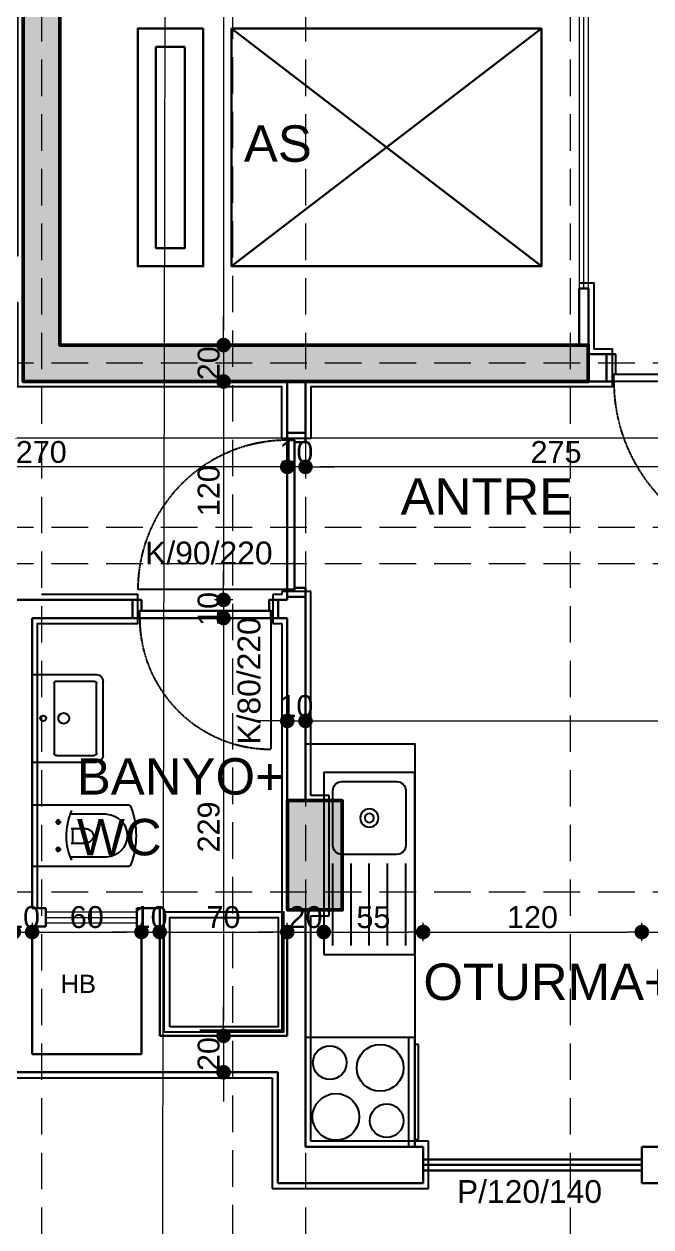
# Model space of a CAD drawing. Header units: millimetres. Extents: x 38129 to 72024, y -56282 to 16512.
# Drawn here: x 48775 to 49119, y -45134 to -44474 of the extents above; entities that cross this region are included whole.
import ezdxf

# ---------------------------------------------------------------- set-up
doc = ezdxf.new("R2010")
doc.units = ezdxf.units.MM
doc.linetypes.add('CENTER2', pattern=[1.125, 0.75, -0.125, 0.125, -0.125])
doc.linetypes.add('HIDDEN', pattern=[0.375, 0.25, -0.125])
for name, color, linetype, lineweight in [('AKS', 55, 'HIDDEN', 0), ('COLUMN4', 3, 'Continuous', 50), ('DIŞÖLÇÜ', 37, 'Continuous', 0), ('DUVAR', 255, 'Continuous', 30), ('KAPI', 4, 'Continuous', 30), ('M', 210, 'Continuous', 30), ('mahal', 7, 'Continuous', 5), ('pencere', 195, 'Continuous', 30), ('pencere+KAPI', 1, 'Continuous', 0), ('TARAMA', 252, 'Continuous', 0), ('ölçü İÇ', 31, 'Continuous', 0)]:
    doc.layers.add(name, color=color, linetype=linetype, lineweight=lineweight)
for name, color, linetype in [('HIDDEN', 1, 'HIDDEN'), ('sıva', 41, 'Continuous'), ('tefriş', 42, 'Continuous')]:
    doc.layers.add(name, color=color, linetype=linetype)
doc.styles.add('icdisolcu_yazi', font='arial.ttf')
doc.styles.get("Standard").update_dxf_attribs({"font": 'arial.ttf'})
doc.styles.add('style1', font='arial.ttf')
doc.dimstyles.new('İç Ölçü', dxfattribs={"dimtxt": 12, "dimasz": 8, "dimexe": 5, "dimexo": 0, "dimgap": 2, "dimtad": 1, "dimdec": 0, "dimzin": 12, "dimdsep": 46, "dimtxsty": 'icdisolcu_yazi', "dimblk": 'DOT', "dimcen": 8, "dimdle": 5, "dimclrd": 256, "dimclre": 256, "dimclrt": 7, "dimadec": 0, "dimazin": 3, "dimtfac": 1, "dimtdec": 0, "dimtix": 1, "dimtmove": 2, "dimatfit": 3, "dimldrblk": 'DOT', "dimfxl": 0, "dimtolj": 1, "dimtzin": 0, "dimlwd": -1, "dimlwe": -1, "dimarcsym": 0})

# ---------------------------------------------------------------- blocks, each defined once
blk = doc.blocks.new('duravit-caro-asma-62')
for p, q in [((-458.1, 117.6), (-259.3, 117.6)), ((-387, 1), (-387.6, -2.9)), ((-386.1, 4.7), (-387, 1)), ((-385, 8.2), (-386.1, 4.7)), ((-383.7, 11.7), (-385, 8.2)), ((-382.1, 15), (-383.7, 11.7)), ((-380.3, 18.1), (-382.1, 15)), ((-378.3, 21.1), (-380.3, 18.1)), ((-376.1, 23.8), (-378.3, 21.1)), ((-373.7, 26.4), (-376.1, 23.8)), ((-371.1, 28.7), (-373.7, 26.4)), ((-368.2, 30.8), (-371.1, 28.7)), ((-365.2, 32.7), (-368.2, 30.8)), ((-362, 34.3), (-365.2, 32.7)), ((-358.6, 35.7), (-362, 34.3)), ((-355, 36.8), (-358.6, 35.7)), ((-351.2, 37.5), (-355, 36.8)), ((-347.3, 38), (-351.2, 37.5)), ((-343.1, 38.2), (-347.3, 38)), ((-344.1, 38.2), (-264.1, 38.2)), ((-271.2, 37.2), (-271.2, -41.8)), ((-388, -6.8), (-388.1, -6.8)), ((-388.1, -6.8), (-388, -10.8)), ((-387.6, -2.9), (-388, -6.8)), ((-388, -10.8), (-387.6, -14.7)), ((-387.6, -14.7), (-386.9, -10.6)), ((-386.9, -10.6), (-386, -14.3)), ((-386, -14.3), (-384.8, -10)), ((-384.8, -10), (-383.4, -13.5)), ((-383.4, -13.5), (-381.8, -16.8)), ((-381.8, -16.8), (-379.9, -20)), ((-379.9, -20), (-377.8, -23.1)), ((-377.8, -23.1), (-375.5, -25.9)), ((-375.5, -25.9), (-372.9, -28.5)), ((-372.9, -28.5), (-370.2, -30.9)), ((-370.2, -30.9), (-367.2, -33.1)), ((-367.2, -33.1), (-364.1, -35.1)), ((-364.1, -35.1), (-360.7, -36.7)), ((-360.7, -36.7), (-357.2, -38.2)), ((-357.2, -38.2), (-353.4, -39.3)), ((-353.4, -39.3), (-349.5, -40.1)), ((-349.5, -40.1), (-345.4, -40.6)), ((-345.4, -40.6), (-341.1, -40.8)), ((-264.1, -41.8), (-340.1, -41.8)), ((-458.1, -117.6), (-260.9, -117.6))]:
    blk.add_line(p, q)
at = {"color": 4, "linetype": 'CENTER2', "ltscale": 30}
for p, q in [((-208.9, 75), (-176.5, 75)), ((-193.4, 90.5), (-193.4, 57.4)), ((-193.4, -90.5), (-193.4, -57.4)), ((-208.9, -75), (-176.5, -75))]:
    blk.add_line(p, q, dxfattribs=at)
blk.add_lwpolyline([(-50, 165, 0.414214), (-55, 170), (-573.2, 170, 0.320013), (-592.1, 156.5, 0.178212), (-592.1, -156.5, 0.320013), (-573.2, -170), (-55, -170, 0.414214), (-50, -165)], format="xyb", close=True)
for centre in [(-193.4, 75), (-193.4, -75)]:
    blk.add_circle(centre, 10)
for centre, radius, start, end in [((-598.4, -3.9), 360.4, 359.66393, 23.20637), ((-454.3, 0), 117.7, 91.83895, 268.16105), ((-541.7, -3.9), 303.7, 334.68731, 359.59491)]:
    blk.add_arc(centre, radius, start, end)
blk = doc.blocks.new('A$C5F901649')
at = {"layer": 'tefriş'}
for p, q in [((0, 0), (0, 29.48)), ((2.97, 11.25), (3, 28.35)), ((3, 32.48), (37, 32.48)), ((4.12, 29.48), (35.88, 29.48)), ((37.03, 11.25), (37, 28.35)), ((40, 0), (40, 29.48)), ((35.91, 10.13), (4.09, 10.13)), ((0, 0), (20, 0)), ((40, 0), (20, 0))]:
    blk.add_line(p, q, dxfattribs=at)
for centre, radius, start, end in [((3, 29.48), 3, 90, 180), ((4.12, 28.35), 1.13, 90, 179.9238), ((35.88, 28.35), 1.13, 0.0762, 90), ((37, 29.48), 3, 0, 90), ((20, 14.45), 2.48, 90, 270), ((20, 14.45), 2.48, 270, 90), ((4.09, 11.25), 1.13, 179.9238, 270), ((35.91, 11.25), 1.13, 270, 0.0762), ((20, 5.05), 1.31, 90, 270), ((20, 5.05), 1.31, 270, 90)]:
    blk.add_arc(centre, radius, start, end, dxfattribs=at)
blk = doc.blocks.new('SINK_100x50')
for p, q in [((95, -10), (50, -10)), ((95, -20), (50, -20)), ((95, -30), (50, -30)), ((95, -40), (50, -40))]:
    blk.add_line(p, q)
blk.add_lwpolyline([(100, -5), (100, -55), (0, -55), (0, -5)], close=True)
blk.add_lwpolyline([(5, -15), (5, -45, 0.414214), (10, -50), (40, -50, 0.414214), (45, -45), (45, -15, 0.414214), (40, -10), (10, -10, 0.414214)], format="xyb", close=True)
blk.add_lwpolyline([(95, -50), (50, -50)])
for radius in [5, 2.5]:
    blk.add_circle((25, -30), radius)
blk = doc.blocks.new('OVEN_60-60')
for p, q in [((60, 0), (0, 0)), ((0, 0), (0, -60)), ((60, -60), (60, 0)), ((0, -56.74), (60, -56.74)), ((0, -60), (60, -60)), ((4, -60), (4, -62)), ((4, -62), (56, -62)), ((56, -62), (56, -60))]:
    blk.add_line(p, q)
for centre, radius in [((16.35, -16.7), 12.84), ((46.12, -13.34), 9.22), ((43.3, -41), 12.84), ((14.22, -44.59), 9.22)]:
    blk.add_circle(centre, radius)
blk = doc.blocks.new('*U8')
for p, q in [((4, 0), (0, 0)), ((76, 0), (80, 0))]:
    blk.add_line(p, q)
blk.add_lwpolyline([(4, 0), (76, 0), (76, -4), (4, -4)], close=True)
for points in [[(0, -9.98), (5, -9.98), (5, -4)], [(80, -9.98), (75, -9.98), (75, -4)]]:
    blk.add_lwpolyline(points)
at = {"layer": 'DUVAR'}
for p, q in [((0, 0), (0, -9.98)), ((80, 0), (80, -9.98))]:
    blk.add_line(p, q, dxfattribs=at)
at = {"layer": 'HIDDEN'}
blk.add_line((4, 0), (4, 72), dxfattribs=at)
blk.add_arc((4, 0), 72, 0, 90, dxfattribs=at)
blk = doc.blocks.new('*U9')
for p, q in [((4, 0), (0, 0)), ((86, 0), (90, 0))]:
    blk.add_line(p, q)
blk.add_lwpolyline([(4, 0), (86, 0), (86, -4), (4, -4)], close=True)
for points in [[(0, -10), (5, -10), (5, -4)], [(90, -10), (85, -10), (85, -4)]]:
    blk.add_lwpolyline(points)
at = {"layer": 'DUVAR'}
for p, q in [((0, 0), (0, -10)), ((90, 0), (90, -10))]:
    blk.add_line(p, q, dxfattribs=at)
at = {"layer": 'HIDDEN'}
blk.add_line((4, 0), (4, 82), dxfattribs=at)
blk.add_arc((4, 0), 82, 360, 90, dxfattribs=at)
blk = doc.blocks.new('_Dot')
at = {"color": 0, "lineweight": -2}
blk.add_line((-0.5, 0), (-1, 0), dxfattribs=at)
at = {"color": 0, "lineweight": 30, "const_width": 0.5}
blk.add_lwpolyline([(-0.25, 0, 1), (0.25, 0, 1)], format="xyb", close=True, dxfattribs=at)
blk = doc.blocks.new('*D1047')
at = {"layer": 'Defpoints', "color": 0, "lineweight": 120, "transparency": 16777216}
for p in [(48884.03, -44250.43), (48884.03, -44650.43), (48884.04, -44650.43)]:
    blk.add_point(p, dxfattribs=at)
at = {"layer": 'ölçü İÇ', "transparency": 16777216}
for p, q in [((48884.03, -44250.43), (48889.03, -44250.43)), ((48884.04, -44650.43), (48879.03, -44650.43))]:
    blk.add_line(p, q, dxfattribs=at)
at = {"layer": 'ölçü İÇ', "linetype": 'Continuous', "transparency": 16777216}
blk.add_line((48884.03, -44258.43), (48884.03, -44642.43), dxfattribs=at)
at = {"layer": 'ölçü İÇ', "transparency": 16777216, "xscale": 8, "yscale": 8, "zscale": 8}
for p, rotation in [((48884.03, -44250.43), 90), ((48884.03, -44650.43), 270)]:
    blk.add_blockref('_Dot', p, dxfattribs=dict(at, rotation=rotation))
at = {"layer": 'ölçü İÇ', "color": 7, "transparency": 16777216, "insert": (48875.91, -44450.43), "char_height": 12, "attachment_point": 5, "rotation": 90, "style": 'icdisolcu_yazi'}
blk.add_mtext('\\A1;400', dxfattribs=at)
blk = doc.blocks.new('*D1048')
at = {"layer": 'Defpoints', "color": 0, "lineweight": 120, "transparency": 16777216}
for p in [(48884.04, -44650.43), (48884.04, -44670.43), (48884.04, -44670.43)]:
    blk.add_point(p, dxfattribs=at)
at = {"layer": 'ölçü İÇ', "linetype": 'Continuous', "transparency": 16777216}
for p, q in [((48884.04, -44642.43), (48884.04, -44634.43)), ((48884.04, -44650.43), (48884.04, -44670.43)), ((48884.04, -44678.43), (48884.04, -44686.43))]:
    blk.add_line(p, q, dxfattribs=at)
at = {"layer": 'ölçü İÇ', "transparency": 16777216}
for p, q in [((48884.04, -44650.43), (48889.04, -44650.43)), ((48884.04, -44670.43), (48889.04, -44670.43))]:
    blk.add_line(p, q, dxfattribs=at)
at = {"layer": 'ölçü İÇ', "transparency": 16777216, "xscale": 8, "yscale": 8, "zscale": 8}
for p, rotation in [((48884.04, -44650.43), 270), ((48884.04, -44670.43), 90)]:
    blk.add_blockref('_Dot', p, dxfattribs=dict(at, rotation=rotation))
at = {"layer": 'ölçü İÇ', "color": 7, "transparency": 16777216, "insert": (48875.92, -44660.43), "char_height": 12, "attachment_point": 5, "rotation": 90, "style": 'icdisolcu_yazi'}
blk.add_mtext('\\A1;20', dxfattribs=at)
blk = doc.blocks.new('*D1049')
at = {"layer": 'Defpoints', "color": 0, "lineweight": 120, "transparency": 16777216}
for p in [(48884.04, -44670.43), (48884.04, -44790.29), (48914, -44790.29)]:
    blk.add_point(p, dxfattribs=at)
at = {"layer": 'ölçü İÇ', "transparency": 16777216}
for p, q in [((48884.04, -44670.43), (48889.04, -44670.43)), ((48889.04, -44790.29), (48879.04, -44790.29))]:
    blk.add_line(p, q, dxfattribs=at)
at = {"layer": 'ölçü İÇ', "linetype": 'Continuous', "transparency": 16777216}
blk.add_line((48884.04, -44678.43), (48884.04, -44782.29), dxfattribs=at)
at = {"layer": 'ölçü İÇ', "transparency": 16777216, "xscale": 8, "yscale": 8, "zscale": 8}
for p, rotation in [((48884.04, -44670.43), 90), ((48884.04, -44790.29), 270)]:
    blk.add_blockref('_Dot', p, dxfattribs=dict(at, rotation=rotation))
at = {"layer": 'ölçü İÇ', "color": 7, "transparency": 16777216, "insert": (48875.92, -44730.36), "char_height": 12, "attachment_point": 5, "rotation": 90, "style": 'icdisolcu_yazi'}
blk.add_mtext('\\A1;120', dxfattribs=at)
blk = doc.blocks.new('*D1050')
at = {"layer": 'Defpoints', "color": 0, "lineweight": 120, "transparency": 16777216}
for p in [(48914, -44790.29), (48884.04, -44800.26), (48914, -44800.26)]:
    blk.add_point(p, dxfattribs=at)
at = {"layer": 'ölçü İÇ', "linetype": 'Continuous', "transparency": 16777216}
for p, q in [((48884.04, -44782.29), (48884.04, -44774.29)), ((48884.04, -44790.29), (48884.04, -44800.26)), ((48884.04, -44808.26), (48884.04, -44816.26))]:
    blk.add_line(p, q, dxfattribs=at)
at = {"layer": 'ölçü İÇ', "transparency": 16777216}
for p, q in [((48889.04, -44790.29), (48879.04, -44790.29)), ((48889.04, -44800.26), (48879.04, -44800.26))]:
    blk.add_line(p, q, dxfattribs=at)
at = {"layer": 'ölçü İÇ', "transparency": 16777216, "xscale": 8, "yscale": 8, "zscale": 8}
for p, rotation in [((48884.04, -44790.29), 270), ((48884.04, -44800.26), 90)]:
    blk.add_blockref('_Dot', p, dxfattribs=dict(at, rotation=rotation))
at = {"layer": 'ölçü İÇ', "color": 7, "transparency": 16777216, "insert": (48875.92, -44795.27), "char_height": 12, "attachment_point": 5, "rotation": 90, "style": 'icdisolcu_yazi'}
blk.add_mtext('\\A1;10', dxfattribs=at)
blk = doc.blocks.new('*D1051')
at = {"layer": 'Defpoints', "color": 0, "lineweight": 120, "transparency": 16777216}
for p in [(48914, -44800.26), (48884.04, -45029.6), (48884.04, -45029.6)]:
    blk.add_point(p, dxfattribs=at)
at = {"layer": 'ölçü İÇ', "transparency": 16777216}
for p, q in [((48889.04, -44800.26), (48879.04, -44800.26)), ((48884.04, -45029.6), (48889.04, -45029.6))]:
    blk.add_line(p, q, dxfattribs=at)
at = {"layer": 'ölçü İÇ', "linetype": 'Continuous', "transparency": 16777216}
blk.add_line((48884.04, -44808.26), (48884.04, -45021.6), dxfattribs=at)
at = {"layer": 'ölçü İÇ', "transparency": 16777216, "xscale": 8, "yscale": 8, "zscale": 8}
for p, rotation in [((48884.04, -44800.26), 90), ((48884.04, -45029.6), 270)]:
    blk.add_blockref('_Dot', p, dxfattribs=dict(at, rotation=rotation))
at = {"layer": 'ölçü İÇ', "color": 7, "transparency": 16777216, "insert": (48875.92, -44914.93), "char_height": 12, "attachment_point": 5, "rotation": 90, "style": 'icdisolcu_yazi'}
blk.add_mtext('\\A1;229', dxfattribs=at)
blk = doc.blocks.new('*D1052')
at = {"layer": 'Defpoints', "color": 0, "lineweight": 120, "transparency": 16777216}
for p in [(48884.04, -45029.6), (48884.04, -45049.6), (48884.04, -45049.6)]:
    blk.add_point(p, dxfattribs=at)
at = {"layer": 'ölçü İÇ', "linetype": 'Continuous', "transparency": 16777216}
for p, q in [((48884.04, -45021.6), (48884.04, -45013.6)), ((48884.04, -45029.6), (48884.04, -45049.6)), ((48884.04, -45057.6), (48884.04, -45065.6))]:
    blk.add_line(p, q, dxfattribs=at)
at = {"layer": 'ölçü İÇ', "transparency": 16777216}
for p, q in [((48884.04, -45029.6), (48889.04, -45029.6)), ((48884.04, -45049.6), (48889.04, -45049.6))]:
    blk.add_line(p, q, dxfattribs=at)
at = {"layer": 'ölçü İÇ', "transparency": 16777216, "xscale": 8, "yscale": 8, "zscale": 8}
for p, rotation in [((48884.04, -45029.6), 270), ((48884.04, -45049.6), 90)]:
    blk.add_blockref('_Dot', p, dxfattribs=dict(at, rotation=rotation))
at = {"layer": 'ölçü İÇ', "color": 7, "transparency": 16777216, "insert": (48875.92, -45039.6), "char_height": 12, "attachment_point": 5, "rotation": 90, "style": 'icdisolcu_yazi'}
blk.add_mtext('\\A1;20', dxfattribs=at)
blk = doc.blocks.new('*D1061')
at = {"layer": 'Defpoints', "color": 0, "lineweight": 120, "transparency": 16777216}
for p in [(48779, -44955.2), (48769, -44972.61), (48779, -44972.61)]:
    blk.add_point(p, dxfattribs=at)
at = {"layer": 'ölçü İÇ', "transparency": 16777216}
for p, q in [((48779, -44967.61), (48779, -44977.61)), ((48769, -44972.61), (48769, -44977.61))]:
    blk.add_line(p, q, dxfattribs=at)
at = {"layer": 'ölçü İÇ', "linetype": 'Continuous', "transparency": 16777216}
for p, q in [((48761, -44972.61), (48753, -44972.61)), ((48769, -44972.61), (48779, -44972.61)), ((48787, -44972.61), (48795, -44972.61))]:
    blk.add_line(p, q, dxfattribs=at)
at = {"layer": 'ölçü İÇ', "transparency": 16777216, "xscale": 8, "yscale": 8, "zscale": 8}
blk.add_blockref('_Dot', (48769, -44972.61), dxfattribs=at)
at = {"layer": 'ölçü İÇ', "transparency": 16777216, "xscale": 8, "yscale": 8, "zscale": 8, "rotation": 180}
blk.add_blockref('_Dot', (48779, -44972.61), dxfattribs=at)
at = {"layer": 'ölçü İÇ', "color": 7, "transparency": 16777216, "insert": (48774, -44964.48), "char_height": 12, "attachment_point": 5, "style": 'icdisolcu_yazi'}
blk.add_mtext('\\A1;10', dxfattribs=at)
blk = doc.blocks.new('*D1062')
at = {"layer": 'Defpoints', "color": 0, "lineweight": 120, "transparency": 16777216}
for p in [(48919, -44970.75), (48939, -44972.61), (48939, -44972.61)]:
    blk.add_point(p, dxfattribs=at)
at = {"layer": 'ölçü İÇ', "transparency": 16777216}
for p, q in [((48939, -44972.61), (48939, -44967.61)), ((48919, -44970.75), (48919, -44977.61))]:
    blk.add_line(p, q, dxfattribs=at)
at = {"layer": 'ölçü İÇ', "linetype": 'Continuous', "transparency": 16777216}
for p, q in [((48911, -44972.61), (48903, -44972.61)), ((48919, -44972.61), (48939, -44972.61)), ((48947, -44972.61), (48955, -44972.61))]:
    blk.add_line(p, q, dxfattribs=at)
at = {"layer": 'ölçü İÇ', "transparency": 16777216, "xscale": 8, "yscale": 8, "zscale": 8}
blk.add_blockref('_Dot', (48919, -44972.61), dxfattribs=at)
at = {"layer": 'ölçü İÇ', "transparency": 16777216, "xscale": 8, "yscale": 8, "zscale": 8, "rotation": 180}
blk.add_blockref('_Dot', (48939, -44972.61), dxfattribs=at)
at = {"layer": 'ölçü İÇ', "color": 7, "transparency": 16777216, "insert": (48929, -44964.48), "char_height": 12, "attachment_point": 5, "style": 'icdisolcu_yazi'}
blk.add_mtext('\\A1;20', dxfattribs=at)
blk = doc.blocks.new('*D1063')
at = {"layer": 'Defpoints', "color": 0, "lineweight": 120, "transparency": 16777216}
for p in [(48939, -44972.61), (48993.56, -44972.61), (48993.56, -45090.43)]:
    blk.add_point(p, dxfattribs=at)
at = {"layer": 'ölçü İÇ', "transparency": 16777216}
for p, q in [((48939, -44972.61), (48939, -44967.61)), ((48993.56, -44977.61), (48993.56, -44967.61))]:
    blk.add_line(p, q, dxfattribs=at)
at = {"layer": 'ölçü İÇ', "linetype": 'Continuous', "transparency": 16777216}
blk.add_line((48947, -44972.61), (48985.56, -44972.61), dxfattribs=at)
at = {"layer": 'ölçü İÇ', "transparency": 16777216, "xscale": 8, "yscale": 8, "zscale": 8, "rotation": 180}
blk.add_blockref('_Dot', (48939, -44972.61), dxfattribs=at)
at = {"layer": 'ölçü İÇ', "transparency": 16777216, "xscale": 8, "yscale": 8, "zscale": 8}
blk.add_blockref('_Dot', (48993.56, -44972.61), dxfattribs=at)
at = {"layer": 'ölçü İÇ', "color": 7, "transparency": 16777216, "insert": (48966.28, -44964.51), "char_height": 12, "attachment_point": 5, "style": 'icdisolcu_yazi'}
blk.add_mtext('\\A1;55', dxfattribs=at)
blk = doc.blocks.new('*D1064')
at = {"layer": 'Defpoints', "color": 0, "lineweight": 120, "transparency": 16777216}
for p in [(49113.56, -44972.61), (48993.56, -45090.43), (49113.56, -45090.43)]:
    blk.add_point(p, dxfattribs=at)
at = {"layer": 'ölçü İÇ', "transparency": 16777216}
for p, q in [((48993.56, -44977.61), (48993.56, -44967.61)), ((49113.56, -44977.61), (49113.56, -44967.61))]:
    blk.add_line(p, q, dxfattribs=at)
at = {"layer": 'ölçü İÇ', "linetype": 'Continuous', "transparency": 16777216}
blk.add_line((49001.56, -44972.61), (49105.56, -44972.61), dxfattribs=at)
at = {"layer": 'ölçü İÇ', "transparency": 16777216, "xscale": 8, "yscale": 8, "zscale": 8, "rotation": 180}
blk.add_blockref('_Dot', (48993.56, -44972.61), dxfattribs=at)
at = {"layer": 'ölçü İÇ', "transparency": 16777216, "xscale": 8, "yscale": 8, "zscale": 8}
blk.add_blockref('_Dot', (49113.56, -44972.61), dxfattribs=at)
at = {"layer": 'ölçü İÇ', "color": 7, "transparency": 16777216, "insert": (49053.56, -44964.48), "char_height": 12, "attachment_point": 5, "style": 'icdisolcu_yazi'}
blk.add_mtext('\\A1;120', dxfattribs=at)
blk = doc.blocks.new('*D1065')
at = {"layer": 'Defpoints', "color": 0, "lineweight": 120, "transparency": 16777216}
for p in [(49429.17, -44972.61), (49429.17, -45080.43), (49113.56, -45090.43)]:
    blk.add_point(p, dxfattribs=at)
at = {"layer": 'ölçü İÇ', "transparency": 16777216}
for p, q in [((49113.56, -44977.61), (49113.56, -44967.61)), ((49429.17, -44977.61), (49429.17, -44967.61))]:
    blk.add_line(p, q, dxfattribs=at)
at = {"layer": 'ölçü İÇ', "linetype": 'Continuous', "transparency": 16777216}
blk.add_line((49121.56, -44972.61), (49421.17, -44972.61), dxfattribs=at)
at = {"layer": 'ölçü İÇ', "transparency": 16777216, "xscale": 8, "yscale": 8, "zscale": 8, "rotation": 180}
blk.add_blockref('_Dot', (49113.56, -44972.61), dxfattribs=at)
at = {"layer": 'ölçü İÇ', "transparency": 16777216, "xscale": 8, "yscale": 8, "zscale": 8}
blk.add_blockref('_Dot', (49429.17, -44972.61), dxfattribs=at)
at = {"layer": 'ölçü İÇ', "color": 7, "transparency": 16777216, "insert": (49271.37, -44964.48), "char_height": 12, "attachment_point": 5, "style": 'icdisolcu_yazi'}
blk.add_mtext('\\A1;316', dxfattribs=at)
blk = doc.blocks.new('*D1066')
at = {"layer": 'Defpoints', "color": 0, "lineweight": 120, "transparency": 16777216}
for p in [(48919, -44856.73), (48929, -44856.73), (48929, -44856.73)]:
    blk.add_point(p, dxfattribs=at)
at = {"layer": 'ölçü İÇ', "linetype": 'Continuous', "transparency": 16777216}
for p, q in [((48911, -44856.73), (48903, -44856.73)), ((48919, -44856.73), (48929, -44856.73)), ((48937, -44856.73), (48945, -44856.73))]:
    blk.add_line(p, q, dxfattribs=at)
at = {"layer": 'ölçü İÇ', "transparency": 16777216}
for p, q in [((48919, -44856.73), (48919, -44851.73)), ((48929, -44856.73), (48929, -44851.73))]:
    blk.add_line(p, q, dxfattribs=at)
at = {"layer": 'ölçü İÇ', "transparency": 16777216, "xscale": 8, "yscale": 8, "zscale": 8}
blk.add_blockref('_Dot', (48919, -44856.73), dxfattribs=at)
at = {"layer": 'ölçü İÇ', "transparency": 16777216, "xscale": 8, "yscale": 8, "zscale": 8, "rotation": 180}
blk.add_blockref('_Dot', (48929, -44856.73), dxfattribs=at)
at = {"layer": 'ölçü İÇ', "color": 7, "transparency": 16777216, "insert": (48924, -44848.6), "char_height": 12, "attachment_point": 5, "style": 'icdisolcu_yazi'}
blk.add_mtext('\\A1;10', dxfattribs=at)
blk = doc.blocks.new('*D1067')
at = {"layer": 'Defpoints', "color": 0, "lineweight": 120, "transparency": 16777216}
for p in [(48929, -44856.73), (49429.17, -44856.73), (49429.17, -44905.74)]:
    blk.add_point(p, dxfattribs=at)
at = {"layer": 'ölçü İÇ', "transparency": 16777216}
for p, q in [((48929, -44856.73), (48929, -44851.73)), ((49429.17, -44861.73), (49429.17, -44851.73))]:
    blk.add_line(p, q, dxfattribs=at)
at = {"layer": 'ölçü İÇ', "linetype": 'Continuous', "transparency": 16777216}
blk.add_line((48937, -44856.73), (49421.17, -44856.73), dxfattribs=at)
at = {"layer": 'ölçü İÇ', "transparency": 16777216, "xscale": 8, "yscale": 8, "zscale": 8, "rotation": 180}
blk.add_blockref('_Dot', (48929, -44856.73), dxfattribs=at)
at = {"layer": 'ölçü İÇ', "transparency": 16777216, "xscale": 8, "yscale": 8, "zscale": 8}
blk.add_blockref('_Dot', (49429.17, -44856.73), dxfattribs=at)
at = {"layer": 'ölçü İÇ', "color": 7, "transparency": 16777216, "insert": (49179.09, -44848.6), "char_height": 12, "attachment_point": 5, "style": 'icdisolcu_yazi'}
blk.add_mtext('\\A1;500', dxfattribs=at)
blk = doc.blocks.new('*D1070')
at = {"layer": 'Defpoints', "color": 0, "lineweight": 120, "transparency": 16777216}
for p in [(48929, -44698.65), (48929, -44717.31), (49204, -44717.31)]:
    blk.add_point(p, dxfattribs=at)
at = {"layer": 'ölçü İÇ', "transparency": 16777216}
for p, q in [((48929, -44712.31), (48929, -44722.31)), ((49204, -44717.31), (49204, -44722.31))]:
    blk.add_line(p, q, dxfattribs=at)
at = {"layer": 'ölçü İÇ', "linetype": 'Continuous', "transparency": 16777216}
blk.add_line((49196, -44717.31), (48937, -44717.31), dxfattribs=at)
at = {"layer": 'ölçü İÇ', "transparency": 16777216, "xscale": 8, "yscale": 8, "zscale": 8, "rotation": 180}
blk.add_blockref('_Dot', (48929, -44717.31), dxfattribs=at)
at = {"layer": 'ölçü İÇ', "transparency": 16777216, "xscale": 8, "yscale": 8, "zscale": 8}
blk.add_blockref('_Dot', (49204, -44717.31), dxfattribs=at)
at = {"layer": 'ölçü İÇ', "color": 7, "transparency": 16777216, "insert": (49066.5, -44709.18), "char_height": 12, "attachment_point": 5, "style": 'icdisolcu_yazi'}
blk.add_mtext('\\A1;275', dxfattribs=at)
blk = doc.blocks.new('*D1071')
at = {"layer": 'Defpoints', "color": 0, "lineweight": 120, "transparency": 16777216}
for p in [(48919, -44698.65), (48929, -44698.65), (48919, -44717.31)]:
    blk.add_point(p, dxfattribs=at)
at = {"layer": 'ölçü İÇ', "transparency": 16777216}
for p, q in [((48919, -44712.31), (48919, -44722.31)), ((48929, -44712.31), (48929, -44722.31))]:
    blk.add_line(p, q, dxfattribs=at)
at = {"layer": 'ölçü İÇ', "linetype": 'Continuous', "transparency": 16777216}
for p, q in [((48911, -44717.31), (48903, -44717.31)), ((48929, -44717.31), (48919, -44717.31)), ((48937, -44717.31), (48945, -44717.31))]:
    blk.add_line(p, q, dxfattribs=at)
at = {"layer": 'ölçü İÇ', "transparency": 16777216, "xscale": 8, "yscale": 8, "zscale": 8}
blk.add_blockref('_Dot', (48919, -44717.31), dxfattribs=at)
at = {"layer": 'ölçü İÇ', "transparency": 16777216, "xscale": 8, "yscale": 8, "zscale": 8, "rotation": 180}
blk.add_blockref('_Dot', (48929, -44717.31), dxfattribs=at)
at = {"layer": 'ölçü İÇ', "color": 7, "transparency": 16777216, "insert": (48924, -44709.18), "char_height": 12, "attachment_point": 5, "style": 'icdisolcu_yazi'}
blk.add_mtext('\\A1;10', dxfattribs=at)
blk = doc.blocks.new('*D1072')
at = {"layer": 'Defpoints', "color": 0, "lineweight": 120, "transparency": 16777216}
for p in [(48919, -44698.65), (48648.99, -44717.31), (48648.99, -44729.29)]:
    blk.add_point(p, dxfattribs=at)
at = {"layer": 'ölçü İÇ', "transparency": 16777216}
for p, q in [((48648.99, -44722.31), (48648.99, -44712.31)), ((48919, -44712.31), (48919, -44722.31))]:
    blk.add_line(p, q, dxfattribs=at)
at = {"layer": 'ölçü İÇ', "linetype": 'Continuous', "transparency": 16777216}
blk.add_line((48911, -44717.31), (48656.99, -44717.31), dxfattribs=at)
at = {"layer": 'ölçü İÇ', "transparency": 16777216, "xscale": 8, "yscale": 8, "zscale": 8, "rotation": 180}
blk.add_blockref('_Dot', (48648.99, -44717.31), dxfattribs=at)
at = {"layer": 'ölçü İÇ', "transparency": 16777216, "xscale": 8, "yscale": 8, "zscale": 8}
blk.add_blockref('_Dot', (48919, -44717.31), dxfattribs=at)
at = {"layer": 'ölçü İÇ', "color": 7, "transparency": 16777216, "insert": (48784, -44709.18), "char_height": 12, "attachment_point": 5, "style": 'icdisolcu_yazi'}
blk.add_mtext('\\A1;270', dxfattribs=at)
blk = doc.blocks.new('*D1367')
at = {"layer": 'Defpoints', "color": 0, "lineweight": 120, "transparency": 16777216}
for p in [(48779, -44955.2), (48839, -44972.61), (48839, -44977.16)]:
    blk.add_point(p, dxfattribs=at)
at = {"layer": 'ölçü İÇ', "transparency": 16777216}
for p, q in [((48779, -44967.61), (48779, -44977.61)), ((48839, -44977.16), (48839, -44967.61))]:
    blk.add_line(p, q, dxfattribs=at)
at = {"layer": 'ölçü İÇ', "linetype": 'Continuous', "transparency": 16777216}
blk.add_line((48787, -44972.61), (48831, -44972.61), dxfattribs=at)
at = {"layer": 'ölçü İÇ', "transparency": 16777216, "xscale": 8, "yscale": 8, "zscale": 8, "rotation": 180}
blk.add_blockref('_Dot', (48779, -44972.61), dxfattribs=at)
at = {"layer": 'ölçü İÇ', "transparency": 16777216, "xscale": 8, "yscale": 8, "zscale": 8}
blk.add_blockref('_Dot', (48839, -44972.61), dxfattribs=at)
at = {"layer": 'ölçü İÇ', "color": 7, "transparency": 16777216, "insert": (48809, -44964.48), "char_height": 12, "attachment_point": 5, "style": 'icdisolcu_yazi'}
blk.add_mtext('\\A1;60', dxfattribs=at)
blk = doc.blocks.new('*D1368')
at = {"layer": 'Defpoints', "color": 0, "lineweight": 120, "transparency": 16777216}
for p in [(48849, -44972.61), (48839, -44977.16), (48849, -44977.16)]:
    blk.add_point(p, dxfattribs=at)
at = {"layer": 'ölçü İÇ', "transparency": 16777216}
for p, q in [((48839, -44977.16), (48839, -44967.61)), ((48849, -44977.16), (48849, -44967.61))]:
    blk.add_line(p, q, dxfattribs=at)
at = {"layer": 'ölçü İÇ', "linetype": 'Continuous', "transparency": 16777216}
for p, q in [((48831, -44972.61), (48823, -44972.61)), ((48839, -44972.61), (48849, -44972.61)), ((48857, -44972.61), (48865, -44972.61))]:
    blk.add_line(p, q, dxfattribs=at)
at = {"layer": 'ölçü İÇ', "transparency": 16777216, "xscale": 8, "yscale": 8, "zscale": 8}
blk.add_blockref('_Dot', (48839, -44972.61), dxfattribs=at)
at = {"layer": 'ölçü İÇ', "transparency": 16777216, "xscale": 8, "yscale": 8, "zscale": 8, "rotation": 180}
blk.add_blockref('_Dot', (48849, -44972.61), dxfattribs=at)
at = {"layer": 'ölçü İÇ', "color": 7, "transparency": 16777216, "insert": (48844, -44964.48), "char_height": 12, "attachment_point": 5, "style": 'icdisolcu_yazi'}
blk.add_mtext('\\A1;10', dxfattribs=at)
blk = doc.blocks.new('*D1369')
at = {"layer": 'Defpoints', "color": 0, "lineweight": 120, "transparency": 16777216}
for p in [(48919, -44972.61), (48849, -44977.16), (48919, -44977.61)]:
    blk.add_point(p, dxfattribs=at)
at = {"layer": 'ölçü İÇ', "transparency": 16777216}
for p, q in [((48849, -44977.16), (48849, -44967.61)), ((48919, -44977.61), (48919, -44967.61))]:
    blk.add_line(p, q, dxfattribs=at)
at = {"layer": 'ölçü İÇ', "linetype": 'Continuous', "transparency": 16777216}
blk.add_line((48857, -44972.61), (48911, -44972.61), dxfattribs=at)
at = {"layer": 'ölçü İÇ', "transparency": 16777216, "xscale": 8, "yscale": 8, "zscale": 8, "rotation": 180}
blk.add_blockref('_Dot', (48849, -44972.61), dxfattribs=at)
at = {"layer": 'ölçü İÇ', "transparency": 16777216, "xscale": 8, "yscale": 8, "zscale": 8}
blk.add_blockref('_Dot', (48919, -44972.61), dxfattribs=at)
at = {"layer": 'ölçü İÇ', "color": 7, "transparency": 16777216, "insert": (48884, -44964.48), "char_height": 12, "attachment_point": 5, "style": 'icdisolcu_yazi'}
blk.add_mtext('\\A1;70', dxfattribs=at)
blk = doc.blocks.new('wertertw')
at = {"layer": 'TARAMA', "lineweight": -3}
h = blk.add_hatch(dxfattribs=at)
h.set_pattern_fill('ANSI33', color=256, scale=2.5, style=0)
h.set_pattern_definition([(45, (-86643.698, -32547.66), (-11.2253202, 11.2253202), []), (45, (-86632.472, -32547.66), (-11.2253202, 11.2253202), [7.9375, -3.96875])])
h.paths.add_polyline_path([(-616.25, 351.94), (-616.25, -88.06), (-306.25, -88.06), (-306.25, -68.06), (-596.25, -68.06), (-596.25, 331.94), (-306.25, 331.94), (-306.25, 351.94)])
h.paths.add_polyline_path([(38.75, -338.06), (78.75, -338.06), (78.75, -378.06), (38.75, -378.06)])
h.paths.add_polyline_path([(-471.25, -318.06), (-441.25, -318.06), (-441.25, -378.06), (-471.25, -378.06)])
h.paths.add_polyline_path([(-961.25, -318.06), (-931.25, -318.06), (-931.25, -378.06), (-961.25, -378.06)])
h.paths.add_polyline_path([(343.75, -163.06), (413.75, -163.06), (413.75, -198.06), (343.75, -198.06)])
h.paths.add_polyline_path([(8.75, -163.06), (78.75, -163.06), (78.75, -198.06), (8.75, -198.06)])
h.paths.add_polyline_path([(-1036.25, -148.06), (-906.25, -148.06), (-906.25, -178.06), (-1036.25, -178.06)])
h.paths.add_polyline_path([(-976.25, 256.94), (-916.25, 256.94), (-916.25, 226.94), (-976.25, 226.94)])
h.paths.add_polyline_path([(343.75, 459.44), (413.75, 459.44), (413.75, 424.44), (343.75, 424.44)])
h.paths.add_polyline_path([(8.75, 459.44), (78.75, 459.44), (78.75, 424.44), (8.75, 424.44)])
h.paths.add_polyline_path([(-616.25, 531.94), (-306.25, 531.94), (-306.25, 511.94), (-616.25, 511.94)])
h.paths.add_polyline_path([(-976.25, 656.94), (-916.25, 656.94), (-916.25, 626.94), (-976.25, 626.94)])
h.paths.add_polyline_path([(-616.25, 971.94), (-306.25, 971.94), (-306.25, 951.94), (-616.25, 951.94)])
h.paths.add_polyline_path([(343.75, 1081.94), (413.75, 1081.94), (413.75, 1046.94), (343.75, 1046.94)])
h.paths.add_polyline_path([(8.75, 1081.94), (78.75, 1081.94), (78.75, 1046.94), (8.75, 1046.94)])
h.paths.add_polyline_path([(-1036.25, 1061.94), (-906.25, 1061.94), (-906.25, 1031.94), (-1036.25, 1031.94)])
h.paths.add_polyline_path([(-931.25, 1286.94), (-901.25, 1286.94), (-901.25, 1226.94), (-931.25, 1226.94)])
h.paths.add_polyline_path([(68.75, 1332.04), (108.75, 1332.04), (108.75, 1292.04), (68.75, 1292.04)])
h.paths.add_polyline_path([(-511.25, 1332.04), (-481.25, 1332.04), (-481.25, 1252.04), (-511.25, 1252.04)])
at = {"layer": 'COLUMN4', "color": 3}
for points in [[(-616.25, 351.94), (-616.25, -88.06), (-306.25, -88.06), (-306.25, -68.06), (-596.25, -68.06), (-596.25, 331.94), (-306.25, 331.94), (-306.25, 351.94)], [(-471.25, -318.06), (-441.25, -318.06), (-441.25, -378.06), (-471.25, -378.06)]]:
    blk.add_lwpolyline(points, close=True, dxfattribs=at)

msp = doc.modelspace()

# ---------------------------------------------------------------- linework, layer by layer
msp.add_line((49098.2, -44670.43), (49094.2, -44670.43))
msp.add_lwpolyline([(49094.2, -44655.43), (49099.2, -44655.43), (49099.2, -44666.43)])
msp.add_lwpolyline([(49190.2, -44670.43), (49098.2, -44670.43), (49098.2, -44666.43), (49190.2, -44666.43)], close=True)
at = {"layer": 'AKS', "ltscale": 80}
for p, q in [((48889, -42902.39), (48889, -45279.02)), ((48784.15, -42903.74), (48784.15, -45280.38)), ((48929, -42903.74), (48929, -45280.38)), ((49074.2, -42903.74), (49074.2, -45280.38)), ((50129.67, -44660.43), (48049.48, -44660.43)), ((50129.67, -44750.6), (48049.48, -44750.6)), ((50129.67, -44770.44), (48049.48, -44770.44)), ((50129.67, -44950.75), (48049.48, -44950.75))]:
    msp.add_line(p, q, dxfattribs=at)
at = {"layer": 'DIŞÖLÇÜ'}
for p, q in [((48786.5, -44961.6), (48836.5, -44961.6)), ((48811.5, -44969.6), (48811.5, -44959.6)), ((48786.5, -44964.6), (48836.5, -44964.6)), ((48786.5, -44967.6), (48836.5, -44967.6))]:
    msp.add_line(p, q, dxfattribs=at)
at = {"layer": 'DUVAR'}
for p, q in [((49079.14, -44619.29), (49084.14, -44619.29)), ((49079.21, -44650.43), (49079.21, -44619.29)), ((49079.21, -44619.29), (49084.21, -44619.29)), ((49084.21, -44619.29), (49084.21, -44655.43)), ((49084.2, -44655.43), (49099.2, -44655.43)), ((49094.2, -44670.43), (49094.2, -44655.43)), ((48919, -44698.65), (48919, -44670.43)), ((48929, -44698.65), (48929, -44670.43)), ((49084.2, -44670.43), (49098.2, -44670.43)), ((48919, -44698.65), (48929, -44698.65)), ((48751, -44790.29), (48839, -44790.29)), ((48909, -44790.29), (48919, -44790.29)), ((48919, -44790.29), (48919, -44788.65)), ((48919, -44788.65), (48929, -44788.65)), ((48929, -44817.32), (48929, -44788.65)), ((48779, -44800.26), (48838, -44800.26)), ((48779, -44800.26), (48779, -44959.6)), ((48909, -44800.26), (48919, -44800.26)), ((48919, -44800.26), (48919, -44938.21)), ((48929, -44809.29), (48929, -44900.43)), ((48786.5, -44959.6), (48779, -44959.6)), ((48786.5, -44969.6), (48786.5, -44959.6)), ((48849, -44959.6), (48836.5, -44959.6)), ((48836.5, -44969.6), (48836.5, -44959.6)), ((48849, -45029.6), (48849, -44959.6)), ((48929, -44960.75), (48929, -45090.43)), ((48779, -44969.6), (48779, -45039.6)), ((48786.5, -44969.6), (48779, -44969.6)), ((48839, -44969.6), (48836.5, -44969.6)), ((48839, -45039.6), (48839, -44969.6)), ((48919, -44970.75), (48919, -45029.6)), ((48849.06, -45029.6), (48919, -45029.6)), ((48779, -45039.6), (48824, -45039.6)), ((48779, -45039.6), (48839, -45039.6)), ((48913.79, -45110.42), (48913.79, -45049.6)), ((48993.56, -45110.42), (48993.56, -45090.43)), ((49113.56, -45110.42), (49113.56, -45090.43)), ((48993.56, -45110.42), (48913.79, -45110.42)), ((49178.75, -45110.42), (49113.56, -45110.42))]:
    msp.add_line(p, q, dxfattribs=at)
for points in [[(48769, -45049.6), (48913.79, -45049.6)], [(48993.56, -45090.43), (48929, -45090.43)], [(49429.17, -45090.43), (49113.56, -45090.43)]]:
    msp.add_lwpolyline(points, dxfattribs=at)
at = {"layer": 'HIDDEN'}
msp.add_arc((49190.2, -44670.43), 92, 180, 270, dxfattribs=at)
at = {"layer": 'KAPI', "lineweight": 15}
for p, q in [((49079.1, -44469.29), (49079.1, -44619.29)), ((49081.6, -44469.29), (49081.6, -44619.29)), ((49084.1, -44469.29), (49084.1, -44619.29))]:
    msp.add_line(p, q, dxfattribs=at)
at = {"layer": 'M'}
for p, q in [((48888.45, -44476.73), (49058.47, -44607.17)), ((48888.45, -44607.17), (49058.47, -44476.73))]:
    msp.add_line(p, q, dxfattribs=at)
for points in [[(48872.87, -44476.73), (48836.95, -44476.73), (48836.95, -44607.17), (48872.87, -44607.17)], [(48888.45, -44476.73), (49058.47, -44476.73), (49058.47, -44607.17), (48888.45, -44607.17)], [(48862.87, -44486.73), (48846.95, -44486.73), (48846.95, -44597.17), (48862.87, -44597.17)]]:
    msp.add_lwpolyline(points, close=True, dxfattribs=at)
at = {"layer": 'pencere'}
for p, q in [((49113.56, -45097.42), (48993.56, -45097.42)), ((49113.56, -45100.42), (48993.56, -45100.42)), ((49113.56, -45103.42), (48993.56, -45103.42))]:
    msp.add_line(p, q, dxfattribs=at)
at = {"layer": 'pencere+KAPI', "linetype": 'HIDDEN'}
for p, q in [((48854.83, -42952.22), (48850.1, -45333.87)), ((50097.86, -44701.51), (48109.43, -44701.51))]:
    msp.add_line(p, q, dxfattribs=at)
at = {"layer": 'sıva'}
for p, q in [((48916, -44787.29), (48911, -44787.29)), ((48911, -44787.29), (48911, -44803.26)), ((48916, -44785.65), (48916, -44787.29)), ((48932, -44785.65), (48916, -44785.65)), ((48932, -44814.32), (48932, -44785.65)), ((48911, -44803.26), (48916, -44803.26)), ((48916, -44803.26), (48915.97, -45026.6)), ((48932, -44897.75), (48932, -44809.29)), ((48942, -44897.75), (48932, -44897.75)), ((48942, -44963.75), (48942, -44897.75)), ((48932, -45087.43), (48932, -44963.75)), ((48932, -44963.75), (48942, -44963.75)), ((48915.97, -45026.6), (48871, -45026.6)), ((48871, -45052.6), (48910.79, -45052.6)), ((48910.79, -45052.6), (48910.79, -45113.42)), ((48996.56, -45087.43), (48932, -45087.43)), ((48996.56, -45113.42), (48996.56, -45087.43)), ((48910.79, -45113.42), (48996.56, -45113.42))]:
    msp.add_line(p, q, dxfattribs=at)
for points in [[(49079.21, -44616.29), (49087.21, -44616.29), (49087.2, -44652.43), (49097.2, -44652.43), (49097.2, -44673.43), (48932, -44673.43), (48932, -44701.65), (48916, -44701.65), (48916, -44673.43), (48771.15, -44673.43), (48771.15, -44627.29), (48651.99, -44627.29), (48651.99, -44642.29), (48635.99, -44642.29), (48635.99, -44627.29), (48600.99, -44627.29), (48600.99, -44581.29), (48626.99, -44581.29), (48626.99, -44601.29), (48771.15, -44601.29), (48771.15, -44347.6)], [(48782, -44959.6), (48782, -44803.26), (48837, -44803.26), (48837, -44787.29), (48784.15, -44787.27)], [(48766, -45052.6), (48871, -45052.6)]]:
    msp.add_lwpolyline(points, dxfattribs=at)
at = {"layer": 'tefriş'}
msp.add_lwpolyline([(48929, -44869.29), (48989, -44869.29), (48989, -45090.43)], dxfattribs=at)
for points in [[(48851.51, -45027.6), (48851.51, -44961.6), (48917.02, -44961.6), (48916.97, -45027.6)], [(48854.5, -45024.6), (48854.5, -44964.6), (48914.02, -44964.6), (48913.97, -45024.6)]]:
    msp.add_lwpolyline(points, close=True, dxfattribs=at)

# ---------------------------------------------------------------- block references
at = {"layer": 'DIŞÖLÇÜ'}
msp.add_blockref('wertertw', (49390.39, -44582.37), dxfattribs=at)
at = {"layer": 'KAPI'}
for name, p, rotation in [('*U9', (48919, -44788.65), 90), ('*U8', (48914, -44800.26), 180)]:
    msp.add_blockref(name, p, dxfattribs=dict(at, rotation=rotation))
at = {"layer": 'tefriş', "xscale": -1.199999999953434, "yscale": 1.200000000186265, "zscale": 1.199999999999999, "rotation": 270}
msp.add_blockref('A$C5F901649', (48779, -44879.31), dxfattribs=at)
at = {"layer": 'tefriş', "xscale": -1, "rotation": 90}
msp.add_blockref('SINK_100x50', (48934, -44885.01), dxfattribs=at)
at = {"layer": 'tefriş', "xscale": -0.09999999997671699, "yscale": 0.1000000000931323, "zscale": 0.1}
msp.add_blockref('duravit-caro-asma-62', (48774, -44919.73), dxfattribs=at)
at = {"layer": 'tefriş', "rotation": 90}
msp.add_blockref('OVEN_60-60', (48929, -45090.43), dxfattribs=at)

# ---------------------------------------------------------------- texts
at = {"layer": 'DIŞÖLÇÜ', "insert": (48794.63, -44996.05), "char_height": 10, "attachment_point": 1}
msp.add_mtext_dynamic_manual_height_columns('HB', width=16.4678, gutter_width=12.5, heights=[0], dxfattribs=at)
at = {"layer": 'mahal', "char_height": 20, "attachment_point": 1}
for s, width, insert in [('AS', 250.3432, (48895.19, -44529.82)), ('ANTRE', 250.3432, (48981.23, -44723.51)), ('BANYO+\\PWC', 250.3432, (48803.54, -44877.18)), ('OTURMA+MUTFAK', 77.279, (48993.69, -44989.92))]:
    msp.add_mtext_dynamic_manual_height_columns(s, width=width, gutter_width=12.5, heights=[0], dxfattribs=dict(at, insert=insert))
at = {"layer": 'pencere+KAPI', "char_height": 12.5, "width": 27.0954, "attachment_point": 3, "style": 'style1'}
for s, insert, rotation in [('K/90/220', (48910.93, -44758.31), 360), ('K/80/220', (48891.72, -44799.84), 90), ('P/120/140', (49091.72, -45108.78), 360)]:
    msp.add_mtext(s, dxfattribs=dict(at, insert=insert, rotation=rotation))

# ---------------------------------------------------------------- dimensions: what is measured, and where the dimension line sits
at = {"layer": 'ölçü İÇ'}
for base, p1, p2, picture, middle in [((48884.03, -44650.43), (48884.03, -44250.43), (48884.04, -44650.43), '*D1047', (48875.91, -44450.43)), ((48884.04, -44670.43), (48884.04, -44650.43), (48884.04, -44670.43), '*D1048', (48875.92, -44660.43)), ((48884.04, -44790.29), (48884.04, -44670.43), (48914, -44790.29), '*D1049', (48875.92, -44730.36)), ((48884.04, -44800.26), (48914, -44790.29), (48914, -44800.26), '*D1050', (48875.92, -44795.27)), ((48884.04, -45029.6), (48914, -44800.26), (48884.04, -45029.6), '*D1051', (48875.92, -44914.93)), ((48884.04, -45049.6), (48884.04, -45029.6), (48884.04, -45049.6), '*D1052', (48875.92, -45039.6))]:
    dim = msp.add_linear_dim(base=base, p1=p1, p2=p2, angle=90, dimstyle='İç Ölçü', dxfattribs=at)
    dim.commit()
    dim.dimension.update_dxf_attribs({"geometry": picture, "text_midpoint": middle})
for base, p1, p2, picture, middle in [((48648.99, -44717.31), (48919, -44698.65), (48648.99, -44729.29), '*D1072', (48784, -44709.18)), ((48919, -44717.31), (48929, -44698.65), (48919, -44698.65), '*D1071', (48924, -44709.18)), ((48929, -44717.31), (49204, -44717.31), (48929, -44698.65), '*D1070', (49066.5, -44709.18)), ((48929, -44856.73), (48919, -44856.73), (48929, -44856.73), '*D1066', (48924, -44848.6)), ((49429.17, -44856.73), (48929, -44856.73), (49429.17, -44905.74), '*D1067', (49179.09, -44848.6)), ((48779, -44972.61), (48769, -44972.61), (48779, -44955.2), '*D1061', (48774, -44964.48)), ((48839, -44972.61), (48779, -44955.2), (48839, -44977.16), '*D1367', (48809, -44964.48)), ((48849, -44972.61), (48839, -44977.16), (48849, -44977.16), '*D1368', (48844, -44964.48)), ((48919, -44972.61), (48849, -44977.16), (48919, -44977.61), '*D1369', (48884, -44964.48)), ((48939, -44972.61), (48919, -44970.75), (48939, -44972.61), '*D1062', (48929, -44964.48)), ((48993.56, -44972.61), (48939, -44972.61), (48993.56, -45090.43), '*D1063', (48966.28, -44964.51)), ((49113.56, -44972.61), (48993.56, -45090.43), (49113.56, -45090.43), '*D1064', (49053.56, -44964.48)), ((49429.17, -44972.61), (49113.56, -45090.43), (49429.17, -45080.43), '*D1065', (49271.37, -44964.48))]:
    dim = msp.add_linear_dim(base=base, p1=p1, p2=p2, dimstyle='İç Ölçü', dxfattribs=at)
    dim.commit()
    dim.dimension.update_dxf_attribs({"geometry": picture, "text_midpoint": middle})

doc.saveas('drawing.dxf')
